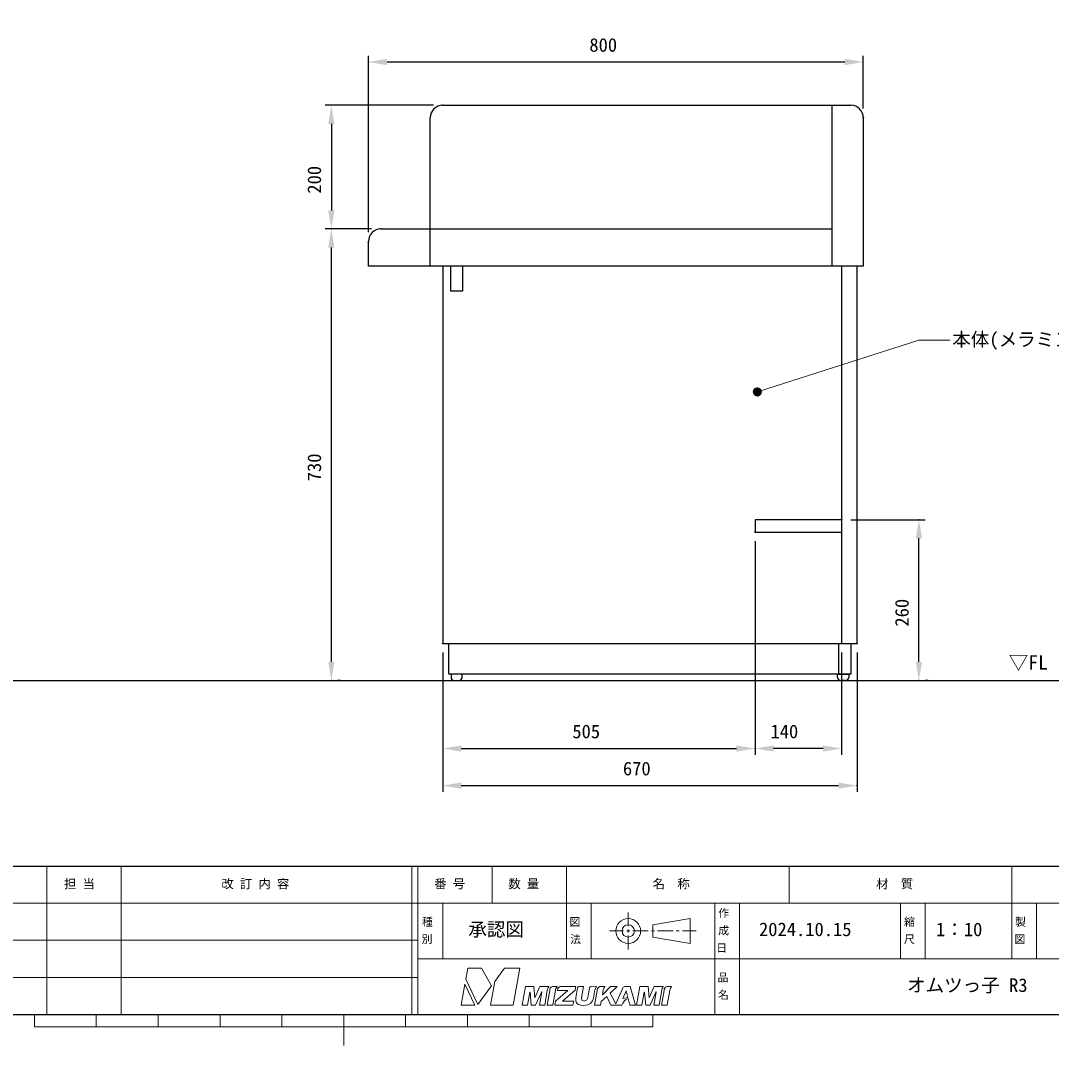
# Model space of a CAD drawing. Units: millimetres, scale not verified. Extents: x -203 to 203, y -143 to 143.
# Drawn here: x -52.2 to 114.4, y -143 to 22.7 of the extents above; entities that cross this region are included whole.
import ezdxf
from ezdxf.enums import TextEntityAlignment as Align

# ---------------------------------------------------------------- set-up
doc = ezdxf.new("R2010")
doc.units = ezdxf.units.MM
doc.header["$LTSCALE"] = 0.25
doc.header["$PDMODE"] = 32
doc.header["$PDSIZE"] = 0.05
for name, color, linetype, lineweight in [('0-1_図面_FORMAT$03_TEXT', 7, 'Continuous', 18), ('0-2_図面_FORMAT$02_LOGO$01_MZ_LO', 7, 'Continuous', 18), ('0-4_図面_FORMAT$01_WAKU$OUT_LINE', 6, 'Continuous', 18), ('0-5_図面_FORMAT$01_WAKU$SUB_LINE', 7, 'Continuous', 18), ('0-6_DIMENSION_LINES$02_DIMENSI', 7, 'Continuous', 25), ('0-8_DIMENSION_LINES$05_HIDE_LI', 7, 'Continuous', 25), ('0-A_DIMENSION_LINES$03_LINES', 7, 'Continuous', 25), ('0-B_WAKU_INVISIBLE', 7, 'Continuous', 25)]:
    doc.layers.add(name, color=color, linetype=linetype, lineweight=lineweight)
doc.layers.add('0-7_DEFPOINTS', color=7, linetype='Continuous')
doc.styles.add('ＭＳ ゴシック', font='')
doc.styles.get('ＭＳ ゴシック').set_extended_font_data('MS Gothic')

# ---------------------------------------------------------------- blocks, each defined once
blk = doc.blocks.new('X39')
at = {"layer": '0-1_図面_FORMAT$03_TEXT', "style": 'ＭＳ ゴシック'}
for s, p in [('製', (318.5494, 24.4428)), ('図', (318.4514, 21.6315))]:
    blk.add_text(s, height=1.283, dxfattribs=at).set_placement(p, align=Align.BOTTOM_LEFT)
blk = doc.blocks.new('X40')
at = {"layer": '0-1_図面_FORMAT$03_TEXT', "style": 'ＭＳ ゴシック'}
for s, p in [('縮', (300.6019, 24.4428)), ('尺', (300.5844, 21.6315))]:
    blk.add_text(s, height=1.283, dxfattribs=at).set_placement(p, align=Align.BOTTOM_LEFT)
blk = doc.blocks.new('X41')
at = {"layer": '0-1_図面_FORMAT$03_TEXT', "style": 'ＭＳ ゴシック'}
for s, p in [('品', (270.4427, 15.4428)), ('名', (270.5144, 12.6315))]:
    blk.add_text(s, height=1.283, dxfattribs=at).set_placement(p, align=Align.BOTTOM_LEFT)
blk = doc.blocks.new('X42')
at = {"layer": '0-1_図面_FORMAT$03_TEXT', "style": 'ＭＳ ゴシック'}
for s, p in [('種', (222.6528, 24.4428)), ('別', (222.6003, 21.6315))]:
    blk.add_text(s, height=1.283, dxfattribs=at).set_placement(p, align=Align.BOTTOM_LEFT)
blk = doc.blocks.new('X43')
at = {"layer": '0-1_図面_FORMAT$03_TEXT', "style": 'ＭＳ ゴシック'}
for s, p in [('図', (246.5023, 24.4428)), ('法', (246.6178, 21.6315))]:
    blk.add_text(s, height=1.283, dxfattribs=at).set_placement(p, align=Align.BOTTOM_LEFT)
blk = doc.blocks.new('X44')
at = {"layer": '0-1_図面_FORMAT$03_TEXT', "style": 'ＭＳ ゴシック'}
for s, p in [('作', (270.5669, 25.8484)), ('成', (270.5494, 23.0372)), ('日', (270.2379, 20.2259))]:
    blk.add_text(s, height=1.283, dxfattribs=at).set_placement(p, align=Align.BOTTOM_LEFT)
blk = doc.blocks.new('D1')
at = {"layer": '0-6_DIMENSION_LINES$02_DIMENSI'}
for p, q in [((292, 90.5), (304, 90.5)), ((303, 67.4998), (303, 87.5002)), ((304.5, 64.5), (304, 64.5))]:
    blk.add_line(p, q, dxfattribs=at)
for points in [[(303.5, 87.5002), (302.5, 87.5002), (303, 90.5)], [(302.5, 67.4998), (303.5, 67.4998), (303, 64.5)]]:
    blk.add_solid(points, dxfattribs=at)
at = {"layer": '0-7_DEFPOINTS'}
for p in [(290.5, 90.5), (303, 90.5), (303, 64.5)]:
    blk.add_point(p, dxfattribs=at)
at = {"layer": '0-6_DIMENSION_LINES$02_DIMENSI', "style": 'ＭＳ ゴシック'}
blk.add_text('260', height=2.199, rotation=90, dxfattribs=at).set_placement((302, 73.2143), align=Align.BOTTOM_LEFT)
blk = doc.blocks.new('D2')
at = {"layer": '0-6_DIMENSION_LINES$02_DIMENSI'}
for p, q in [((276.5, 87), (276.5, 52.5)), ((290.5, 69.0212), (290.5, 52.5)), ((287.5002, 53.5), (279.4998, 53.5))]:
    blk.add_line(p, q, dxfattribs=at)
for points in [[(279.4998, 54), (279.4998, 53), (276.5, 53.5)], [(287.5002, 53), (287.5002, 54), (290.5, 53.5)]]:
    blk.add_solid(points, dxfattribs=at)
at = {"layer": '0-7_DEFPOINTS'}
for p in [(276.5, 88.5), (290.5, 70.5212), (276.5, 53.5)]:
    blk.add_point(p, dxfattribs=at)
at = {"layer": '0-6_DIMENSION_LINES$02_DIMENSI', "style": 'ＭＳ ゴシック'}
blk.add_text('140', height=2.199, dxfattribs=at).set_placement((279, 54.5), align=Align.BOTTOM_LEFT)
blk = doc.blocks.new('D3')
at = {"layer": '0-6_DIMENSION_LINES$02_DIMENSI'}
for p, q in [((276.5, 87), (276.5, 52.5)), ((226, 69), (226, 52.5)), ((228.9998, 53.5), (273.5002, 53.5))]:
    blk.add_line(p, q, dxfattribs=at)
for points in [[(228.9998, 54), (228.9998, 53), (226, 53.5)], [(273.5002, 53), (273.5002, 54), (276.5, 53.5)]]:
    blk.add_solid(points, dxfattribs=at)
at = {"layer": '0-7_DEFPOINTS'}
for p in [(276.5, 88.5), (226, 70.5), (276.5, 53.5)]:
    blk.add_point(p, dxfattribs=at)
at = {"layer": '0-6_DIMENSION_LINES$02_DIMENSI', "style": 'ＭＳ ゴシック'}
blk.add_text('505', height=2.199, dxfattribs=at).set_placement((246.9643, 54.5), align=Align.BOTTOM_LEFT)
blk = doc.blocks.new('D10')
at = {"layer": '0-6_DIMENSION_LINES$02_DIMENSI'}
for p, q in [((224.5, 157.5), (207, 157.5)), ((208, 154.5002), (208, 140.4998)), ((214.5, 137.5), (207, 137.5))]:
    blk.add_line(p, q, dxfattribs=at)
for points in [[(208.5, 154.5002), (207.5, 154.5002), (208, 157.5)], [(207.5, 140.4998), (208.5, 140.4998), (208, 137.5)]]:
    blk.add_solid(points, dxfattribs=at)
at = {"layer": '0-7_DEFPOINTS'}
for p in [(226, 157.5), (208, 137.5), (216, 137.5)]:
    blk.add_point(p, dxfattribs=at)
at = {"layer": '0-6_DIMENSION_LINES$02_DIMENSI', "style": 'ＭＳ ゴシック'}
blk.add_text('200', height=2.199, rotation=90, dxfattribs=at).set_placement((207, 143.2143), align=Align.BOTTOM_LEFT)
blk = doc.blocks.new('D11')
at = {"layer": '0-6_DIMENSION_LINES$02_DIMENSI'}
for p, q in [((214, 137), (214, 165.5)), ((294, 157), (294, 165.5)), ((291.0002, 164.5), (216.9998, 164.5))]:
    blk.add_line(p, q, dxfattribs=at)
for points in [[(216.9998, 165), (216.9998, 164), (214, 164.5)], [(291.0002, 164), (291.0002, 165), (294, 164.5)]]:
    blk.add_solid(points, dxfattribs=at)
at = {"layer": '0-7_DEFPOINTS'}
for p in [(214, 164.5), (294, 155.5), (214, 135.5)]:
    blk.add_point(p, dxfattribs=at)
at = {"layer": '0-6_DIMENSION_LINES$02_DIMENSI', "style": 'ＭＳ ゴシック'}
blk.add_text('800', height=2.199, dxfattribs=at).set_placement((249.7143, 165.5), align=Align.BOTTOM_LEFT)
blk = doc.blocks.new('D12')
at = {"layer": '0-6_DIMENSION_LINES$02_DIMENSI'}
for p, q in [((226, 69), (226, 46.5)), ((293, 69), (293, 46.5)), ((228.9998, 47.5), (290.0002, 47.5))]:
    blk.add_line(p, q, dxfattribs=at)
for points in [[(228.9998, 48), (228.9998, 47), (226, 47.5)], [(290.0002, 47), (290.0002, 48), (293, 47.5)]]:
    blk.add_solid(points, dxfattribs=at)
at = {"layer": '0-7_DEFPOINTS'}
for p in [(226, 70.5), (293, 70.5), (293, 47.5)]:
    blk.add_point(p, dxfattribs=at)
at = {"layer": '0-6_DIMENSION_LINES$02_DIMENSI', "style": 'ＭＳ ゴシック'}
blk.add_text('670', height=2.199, dxfattribs=at).set_placement((255.1429, 48.5), align=Align.BOTTOM_LEFT)
blk = doc.blocks.new('U45')
at = {"layer": '0-6_DIMENSION_LINES$02_DIMENSI', "color": 1}
for points in [[(276.5, 110.5), (276.2255, 111.5245), (276.5, 111.799)], [(276.875, 110.3995), (276.5, 111.799), (276.875, 111.8995)], [(276.5, 110.5), (276.5, 111.799), (276.875, 110.3995)], [(276.875, 110.3995), (276.875, 111.8995), (277.25, 110.5)], [(277.25, 110.5), (276.875, 111.8995), (277.25, 111.799)], [(277.25, 110.5), (277.25, 111.799), (277.5245, 110.7745)], [(277.5245, 110.7745), (277.25, 111.799), (277.5245, 111.5245)], [(276.2255, 110.7745), (276.125, 111.1495), (276.2255, 111.5245)], [(276.2255, 110.7745), (276.2255, 111.5245), (276.5, 110.5)], [(277.5245, 110.7745), (277.5245, 111.5245), (277.625, 111.1495)]]:
    blk.add_solid(points, dxfattribs=at)
blk = doc.blocks.new('D13')
at = {"layer": '0-6_DIMENSION_LINES$02_DIMENSI'}
for p, q in [((214.5, 137.5), (207, 137.5)), ((208, 67.4998), (208, 134.5002)), ((209.5, 64.5), (209, 64.5))]:
    blk.add_line(p, q, dxfattribs=at)
for points in [[(208.5, 134.5002), (207.5, 134.5002), (208, 137.5)], [(207.5, 67.4998), (208.5, 67.4998), (208, 64.5)]]:
    blk.add_solid(points, dxfattribs=at)
at = {"layer": '0-7_DEFPOINTS'}
for p in [(208, 137.5), (216, 137.5), (208, 64.5)]:
    blk.add_point(p, dxfattribs=at)
at = {"layer": '0-6_DIMENSION_LINES$02_DIMENSI', "style": 'ＭＳ ゴシック'}
blk.add_text('730', height=2.199, rotation=90, dxfattribs=at).set_placement((207, 96.7143), align=Align.BOTTOM_LEFT)

msp = doc.modelspace()

# ---------------------------------------------------------------- linework, layer by layer
at = {"layer": '0-1_図面_FORMAT$03_TEXT'}
for p, q in [((46, -123.75), (46, -121.5)), ((56, -122.5), (50, -123.5)), ((56, -126.5), (56, -122.5)), ((45.25, -124.5), (43, -124.5)), ((46.25, -124.5), (45.75, -124.5)), ((46, -124.75), (46, -124.25)), ((49.25, -124.5), (46.75, -124.5)), ((50.25, -124.5), (49.75, -124.5)), ((50, -123.5), (50, -125.5)), ((53.25, -124.5), (50.75, -124.5)), ((54.25, -124.5), (53.75, -124.5)), ((57, -124.5), (54.75, -124.5)), ((46, -127.5), (46, -125.25)), ((50, -125.5), (56, -126.5))]:
    msp.add_line(p, q, dxfattribs=at)
for radius in [2, 1]:
    msp.add_circle((46, -124.5), radius, dxfattribs=at)
at = {"layer": '0-2_図面_FORMAT$02_LOGO$01_MZ_LO'}
for p, q in [((20.052, -130.5), (19.7334, -132.3069)), ((22.2811, -130.5), (20.052, -130.5)), ((23.9185, -133.3532), (22.2811, -130.5)), ((26.0068, -130.5), (24.423, -132.6639)), ((28.4519, -130.5), (26.0068, -130.5)), ((27.394, -136.5), (28.4519, -130.5)), ((19.5978, -133.0758), (18.994, -136.5)), ((21.2213, -136.5), (19.5978, -133.0758)), ((19.7334, -132.3069), (21.6797, -136.412)), ((24.423, -132.6639), (23.7466, -136.5)), ((21.6797, -136.412), (23.9185, -133.3532)), ((29.3797, -133.5001), (28.8508, -136.5)), ((30.7128, -133.5001), (29.3797, -133.5001)), ((29.7077, -136.5), (30.085, -134.3718)), ((30.085, -134.3718), (30.1212, -134.3718)), ((30.1212, -134.3718), (30.3134, -136.5)), ((30.8813, -135.3254), (30.7128, -133.5001)), ((31.6973, -133.5001), (30.8813, -135.3254)), ((31.0307, -136.5), (31.9772, -134.3718)), ((32.0194, -134.3718), (31.6421, -136.5)), ((33.1564, -133.5001), (31.6973, -133.5001)), ((32.493, -136.5), (32.9191, -134.0808)), ((33.2994, -134.1367), (32.8831, -136.5)), ((33.1643, -133.5221), (33.1564, -133.5001)), ((34.4785, -133.5001), (33.7311, -133.5001)), ((33.7988, -136.5), (34.2223, -134.0946)), ((36.248, -134.138), (34.2351, -135.8723)), ((34.4907, -133.528), (34.4785, -133.5001)), ((34.5924, -133.8998), (34.52, -134.1359)), ((34.52, -134.1359), (36.248, -134.138)), ((37.5368, -133.5001), (35.0653, -133.5001)), ((35.3578, -135.8512), (37.4305, -134.0987)), ((37.4305, -134.0987), (37.5368, -133.5001)), ((37.8062, -133.6918), (37.5241, -135.2886)), ((38.7636, -133.5001), (38.0482, -133.5001)), ((38.4414, -135.331), (38.7636, -133.5001)), ((39.7553, -133.6956), (39.4664, -135.331)), ((40.7137, -133.5065), (40.0021, -133.5001)), ((40.3988, -135.2886), (40.6262, -134.0012)), ((40.9871, -134.1367), (40.5715, -136.5)), ((40.6262, -134.0012), (40.8635, -133.5423)), ((40.8489, -133.5001), (40.7137, -133.5065)), ((40.8635, -133.5423), (40.8489, -133.5001)), ((42.2092, -133.5001), (41.4125, -133.5001)), ((43.1434, -133.5001), (41.8365, -134.8052)), ((41.8365, -134.8052), (41.959, -134.0946)), ((42.2217, -133.528), (42.2092, -133.5001)), ((43.107, -134.5303), (44.1923, -133.5001)), ((43.9945, -136.289), (43.107, -134.5303)), ((44.1923, -133.5001), (43.1434, -133.5001)), ((45.0487, -133.8322), (43.9945, -136.289)), ((45.1097, -135.4167), (45.6797, -134.1656)), ((46.3372, -133.5001), (45.4679, -133.5001)), ((45.6797, -134.1656), (45.9339, -135.2805)), ((47.188, -136.5), (46.3372, -133.5001)), ((47.8896, -133.5001), (47.3606, -136.5)), ((49.2227, -133.5001), (47.8896, -133.5001)), ((48.2176, -136.5), (48.5948, -134.3718)), ((48.5948, -134.3718), (48.631, -134.3718)), ((48.631, -134.3718), (48.8233, -136.5)), ((49.3912, -135.3254), (49.2227, -133.5001)), ((50.2071, -133.5001), (49.3912, -135.3254)), ((49.5406, -136.5), (50.4871, -134.3718)), ((50.5292, -134.3718), (50.152, -136.5)), ((51.6663, -133.5001), (50.2071, -133.5001)), ((51.0029, -136.5), (51.429, -134.0808)), ((51.8093, -134.1367), (51.3929, -136.5)), ((51.6741, -133.5221), (51.6663, -133.5001)), ((52.9883, -133.5001), (52.241, -133.5001)), ((52.3087, -136.5), (52.7322, -134.0946)), ((53.0005, -133.528), (52.9883, -133.5001)), ((18.994, -136.5), (21.2213, -136.5)), ((23.7466, -136.5), (27.394, -136.5)), ((28.8508, -136.5), (29.7077, -136.5)), ((30.3134, -136.5), (31.0307, -136.5)), ((31.6421, -136.5), (32.493, -136.5)), ((32.8831, -136.5), (33.7988, -136.5)), ((34.2351, -135.8723), (34.125, -136.5)), ((34.125, -136.5), (37.0697, -136.5)), ((37.1838, -135.8537), (35.3578, -135.8512)), ((37.0697, -136.5), (37.1838, -135.8537)), ((37.5241, -135.2886), (37.5207, -135.7942)), ((37.5207, -135.7942), (37.6572, -136.1388)), ((37.6572, -136.1388), (37.9298, -136.3967)), ((37.9298, -136.3967), (38.3411, -136.5181)), ((38.3411, -136.5181), (38.8134, -136.5486)), ((38.5099, -135.7132), (38.4414, -135.331)), ((38.8631, -135.8509), (38.5099, -135.7132)), ((38.8134, -136.5486), (39.4797, -136.4487)), ((39.2624, -135.7153), (38.8631, -135.8509)), ((39.4664, -135.331), (39.2624, -135.7153)), ((39.4797, -136.4487), (39.8948, -136.201)), ((39.8948, -136.201), (40.2275, -135.7892)), ((40.2333, -135.7779), (40.2903, -135.6677)), ((40.5715, -136.5), (41.5368, -136.5)), ((41.5368, -136.5), (41.5384, -136.5)), ((41.5384, -136.5), (41.5439, -136.5)), ((41.5439, -136.5), (41.6443, -135.9188)), ((41.6443, -135.9188), (42.5284, -135.0795)), ((42.5284, -135.0795), (43.1843, -136.5)), ((43.1843, -136.5), (44.9459, -136.5)), ((45.9339, -135.2805), (45.1097, -135.4167)), ((45.9654, -135.4039), (46.2447, -136.5)), ((46.2447, -136.5), (47.188, -136.5)), ((47.3606, -136.5), (48.2176, -136.5)), ((48.8233, -136.5), (49.5406, -136.5)), ((50.152, -136.5), (51.0029, -136.5)), ((51.3929, -136.5), (52.3087, -136.5))]:
    msp.add_line(p, q, dxfattribs=at)
msp.add_lwpolyline([(40.3739, -135.4237), (40.3965, -135.3012), (40.3965, -135.3012)], dxfattribs=at)
for centre, radius, start, end in [((31.9983, -134.363), 0.0228, 337.38667, 202.61333), ((33.7742, -134.1229), 0.8561, 135.436, 177.18162), ((33.898, -134.0779), 0.6015, 106.10853, 185.61083), ((35.2047, -134.2131), 0.9895, 136.18472, 173.12017), ((35.0741, -133.9901), 0.4901, 91.03463, 169.38909), ((38.0431, -133.7422), 0.2422, 88.80192, 167.99496), ((39.9968, -133.7469), 0.2469, 88.77298, 167.99431), ((41.5809, -134.073), 0.5972, 106.38228, 186.12371), ((42.933, -134.202), 0.9799, 136.54508, 173.70767), ((45.4594, -133.9198), 0.4199, 88.83548, 167.9571), ((50.5082, -134.363), 0.0228, 337.38667, 202.61333), ((52.2841, -134.1229), 0.8561, 135.436, 177.18162), ((52.4079, -134.0779), 0.6015, 106.10853, 185.61083), ((53.7145, -134.2131), 0.9895, 136.18472, 173.12017), ((38.9196, -135.0984), 1.4791, 332.15939, 332.65034), ((39.5102, -135.2642), 0.8783, 332.65034, 349.54143), ((38.5515, -134.9606), 1.8762, 349.54143, 349.93236), ((46.8386, -137.2383), 2.0316, 115.4544, 158.69079)]:
    msp.add_arc(centre, radius, start, end, dxfattribs=at)
at = {"layer": '0-4_図面_FORMAT$01_WAKU$OUT_LINE'}
for p, q in [((198, -114), (-198, -114)), ((11, -114), (11, -138)), ((12, -114), (12, -138)), ((198, -120), (-78, -120)), ((-50, -140), (-50, -138)), ((-40, -140), (-40, -138)), ((-30, -140), (-30, -138)), ((-20, -140), (-20, -138)), ((-10, -140), (-10, -138)), ((0, -138), (0, -143)), ((10, -140), (10, -138)), ((20, -140), (20, -138)), ((30, -140), (30, -138)), ((40, -140), (40, -138)), ((50, -140), (50, -138)), ((-50, -140), (50, -140))]:
    msp.add_line(p, q, dxfattribs=at)
msp.add_lwpolyline([(-198, -138), (198, -138), (198, 138), (-198, 138)], close=True, dxfattribs=at)
at = {"layer": '0-5_図面_FORMAT$01_WAKU$SUB_LINE'}
for p, q in [((-48, -114), (-48, -138)), ((-36, -114), (-36, -138)), ((24, -114), (24, -120)), ((36, -129), (36, -114)), ((72, -114), (72, -120)), ((108, -129), (108, -114)), ((16, -129), (16, -120)), ((40, -120), (40, -129)), ((60, -138), (60, -120)), ((64, -138), (64, -120)), ((90, -129), (90, -120)), ((94, -129), (94, -120)), ((112, -129), (112, -120)), ((12, -126), (-78, -126)), ((12, -129), (144, -129)), ((12, -132), (-78, -132))]:
    msp.add_line(p, q, dxfattribs=at)
at = {"layer": '0-6_DIMENSION_LINES$02_DIMENSI', "color": 1, "lineweight": 18}
for p, q in [((66.875, -37.3505), (93, -29)), ((93, -29), (98, -29))]:
    msp.add_line(p, q, dxfattribs=at)
at = {"layer": '0-8_DIMENSION_LINES$05_HIDE_LI'}
for p, q in [((79, -17), (79, 9)), ((14, -11), (79, -11)), ((17.25, -17), (17.25, -21)), ((19.25, -21), (19.25, -17)), ((80.5, -17), (80.5, -77.9788)), ((17.25, -21), (19.25, -21)), ((66.5, -58), (66.5, -60)), ((80.5, -58), (66.5, -58)), ((66.5, -60), (80.5, -60)), ((80, -78), (80, -83))]:
    msp.add_line(p, q, dxfattribs=at)
at = {"layer": '0-A_DIMENSION_LINES$03_LINES'}
for p, q in [((16, 9), (82, 9)), ((6, -11), (14, -11)), ((16, -17), (16, -78)), ((83, -17), (16, -17)), ((83, -78), (83, -17)), ((16, -78), (83, -78)), ((17, -83), (17, -78)), ((17, -78), (82, -78)), ((82, -78), (82, -83)), ((82, -83), (17, -83)), ((19.15, -83.5), (19.15, -83)), ((79.85, -83.5), (79.85, -83)), ((-135.725, -84), (118, -84)), ((17.85, -84), (18.65, -84)), ((81.15, -84), (80.35, -84))]:
    msp.add_line(p, q, dxfattribs=at)
for points in [[(84, 7), (84, -17), (14, -17), (14, 7)], [(24, -17), (4, -17), (4, -13)], [(19.15, -83), (17.35, -83), (17.35, -83.5)], [(79.85, -83), (81.65, -83), (81.65, -83.5)]]:
    msp.add_lwpolyline(points, dxfattribs=at)
for centre, radius, start, end in [((16, 7), 2, 90, 180), ((82, 7), 2, 0, 90), ((6, -13), 2, 90, 180), ((17.85, -83.5), 0.5, 180, 270), ((18.65, -83.5), 0.5, 270, 360), ((80.35, -83.5), 0.5, 180, 270), ((81.15, -83.5), 0.5, 270, 0)]:
    msp.add_arc(centre, radius, start, end, dxfattribs=at)
at = {"layer": '0-B_WAKU_INVISIBLE'}
for p, q in [((-198, -114), (198, -114)), ((-198, -138), (198, -138))]:
    msp.add_line(p, q, dxfattribs=at)

# ---------------------------------------------------------------- block references
at = {"layer": '0-1_図面_FORMAT$03_TEXT'}
for name in ['X44', 'X42', 'X43', 'X40', 'X39', 'X41']:
    msp.add_blockref(name, (-210, -148.5), dxfattribs=at)
at = {"layer": '0-6_DIMENSION_LINES$02_DIMENSI'}
for name in ['D11', 'D10', 'D13', 'U45', 'D1', 'D3', 'D2', 'D12']:
    msp.add_blockref(name, (-210, -148.5), dxfattribs=at)

# ---------------------------------------------------------------- texts
at = {"layer": '0-1_図面_FORMAT$03_TEXT', "style": 'ＭＳ ゴシック'}
for s, height, p in [('担 当', 1.466, (-45.2234, -118.0466)), ('改 訂 内 容', 1.466, (-19.7895, -118.0306)), ('番 号', 1.466, (14.6352, -118.0466)), ('数 量', 1.466, (26.6152, -118.0466)), ('名\u3000称', 1.466, (49.9497, -118.0466)), ('材\u3000質', 1.466, (86.077, -118.0466)), ('承認図', 2.199, (20.1446, -126.0023)), ('2024.10.15', 2.199, (67.1432, -125.9936)), ('1：10', 2.199, (95.7668, -126.0023)), ('オムツっ子 R3', 2.199, (91.0736, -135.0198))]:
    msp.add_text(s, height=height, dxfattribs=at).set_placement(p, align=Align.BOTTOM_LEFT)
at = {"layer": '0-6_DIMENSION_LINES$02_DIMENSI', "style": 'ＭＳ ゴシック'}
for s, height, p in [('本体(メラミン：R3標準色)', 2.199, (98.3884, -30.6134)), ('▽FL', 2.328, (107.5135, -82.9446))]:
    msp.add_text(s, height=height, dxfattribs=at).set_placement(p, align=Align.BOTTOM_LEFT)

doc.saveas('drawing.dxf')
